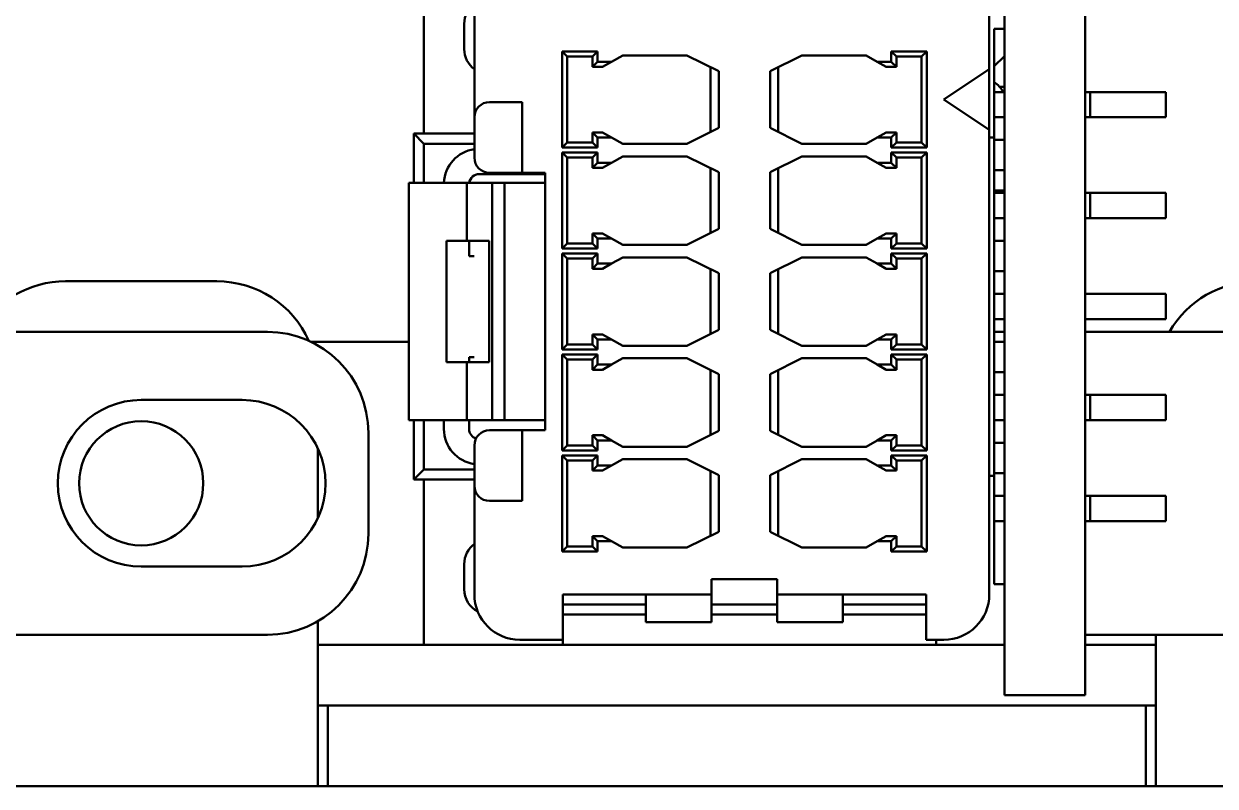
# Model space of a CAD drawing. Header units: millimetres. Extents: x 3100 to 5091, y 868 to 1900.
# Drawn here: x 3504.32 to 3527.92, y 1598.43 to 1613.53 of the extents above; entities that cross this region are included whole.
import ezdxf

# ---------------------------------------------------------------- set-up
doc = ezdxf.new("R2010")
doc.units = ezdxf.units.MM
doc.header["$LTSCALE"] = 1.8
doc.layers.add('외형선(ISO)', color=7, linetype='Continuous', lineweight=50)

msp = doc.modelspace()

# ---------------------------------------------------------------- linework, layer by layer
at = {"layer": '외형선(ISO)'}
for p, q in [((3525.34, 1617.226), (3525.34, 1600.226)), ((3512.24, 1611.351), (3512.24, 1614.626)), ((3523.74, 1613.426), (3523.74, 1614.626)), ((3513.24, 1611.676), (3513.24, 1613.826)), ((3523.44, 1613.826), (3523.44, 1612.626)), ((3513.04, 1613.526), (3513.04, 1613.026)), ((3523.74, 1613.426), (3523.54, 1613.426)), ((3523.54, 1613.426), (3523.54, 1611.276)), ((3523.74, 1611.226), (3523.74, 1613.426)), ((3514.98, 1612.976), (3514.98, 1611.076)), ((3515.68, 1612.976), (3514.98, 1612.976)), ((3514.98, 1612.976), (3515.08, 1612.876)), ((3515.08, 1612.876), (3515.08, 1611.176)), ((3515.58, 1612.876), (3515.08, 1612.876)), ((3515.68, 1612.976), (3515.58, 1612.876)), ((3515.58, 1612.676), (3515.58, 1612.876)), ((3515.68, 1612.776), (3515.68, 1612.976)), ((3516.18, 1612.901), (3515.958, 1612.776)), ((3516.18, 1612.901), (3517.45, 1612.901)), ((3517.45, 1612.901), (3518.08, 1612.586)), ((3519.1, 1612.586), (3519.73, 1612.901)), ((3519.73, 1612.901), (3521, 1612.901)), ((3521.222, 1612.776), (3521, 1612.901)), ((3521.5, 1612.976), (3521.5, 1612.776)), ((3522.2, 1612.976), (3521.5, 1612.976)), ((3521.5, 1612.976), (3521.6, 1612.876)), ((3522.1, 1612.876), (3521.6, 1612.876)), ((3521.6, 1612.876), (3521.6, 1612.676)), ((3522.2, 1612.976), (3522.1, 1612.876)), ((3522.1, 1611.176), (3522.1, 1612.876)), ((3522.2, 1611.076), (3522.2, 1612.976)), ((3523.54, 1612.686), (3523.74, 1612.886)), ((3515.68, 1612.776), (3515.58, 1612.676)), ((3515.78, 1612.676), (3515.58, 1612.676)), ((3515.958, 1612.776), (3515.68, 1612.776)), ((3515.958, 1612.776), (3515.78, 1612.676)), ((3517.92, 1612.666), (3517.92, 1611.386)), ((3519.26, 1611.386), (3519.26, 1612.666)), ((3521.5, 1612.776), (3521.222, 1612.776)), ((3521.222, 1612.776), (3521.4, 1612.676)), ((3521.6, 1612.676), (3521.4, 1612.676)), ((3521.5, 1612.776), (3521.6, 1612.676)), ((3523.44, 1612.626), (3522.54, 1612.026)), ((3523.44, 1611.426), (3523.44, 1612.626)), ((3518.08, 1612.586), (3518.08, 1611.466)), ((3519.1, 1611.466), (3519.1, 1612.586)), ((3523.54, 1612.176), (3523.74, 1612.176)), ((3523.646, 1612.276), (3523.74, 1612.276)), ((3525.34, 1612.176), (3525.44, 1612.176)), ((3525.44, 1612.176), (3526.94, 1612.176)), ((3525.44, 1611.676), (3525.44, 1612.176)), ((3526.94, 1611.676), (3526.94, 1612.176)), ((3513.84, 1611.976), (3513.54, 1611.976)), ((3513.84, 1611.976), (3514.19, 1611.976)), ((3514.19, 1611.676), (3514.19, 1611.976)), ((3522.54, 1612.026), (3523.44, 1611.426)), ((3513.24, 1610.876), (3513.24, 1611.676)), ((3514.19, 1610.876), (3514.19, 1611.676)), ((3523.54, 1611.676), (3523.74, 1611.676)), ((3525.34, 1611.676), (3525.44, 1611.676)), ((3525.44, 1611.676), (3526.94, 1611.676)), ((3518.08, 1611.466), (3517.45, 1611.151)), ((3519.73, 1611.151), (3519.1, 1611.466)), ((3523.44, 1611.426), (3523.44, 1602.226)), ((3512.24, 1611.151), (3512.04, 1611.351)), ((3512.04, 1610.376), (3512.04, 1611.351)), ((3512.04, 1611.351), (3513.24, 1611.351)), ((3514.98, 1611.076), (3515.08, 1611.176)), ((3515.08, 1611.176), (3515.58, 1611.176)), ((3515.58, 1611.376), (3515.78, 1611.376)), ((3515.58, 1611.176), (3515.58, 1611.376)), ((3515.68, 1611.276), (3515.58, 1611.376)), ((3515.68, 1611.076), (3515.58, 1611.176)), ((3515.68, 1611.276), (3515.958, 1611.276)), ((3515.68, 1611.076), (3515.68, 1611.276)), ((3515.958, 1611.276), (3515.78, 1611.376)), ((3515.958, 1611.276), (3516.18, 1611.151)), ((3521, 1611.151), (3521.222, 1611.276)), ((3521.222, 1611.276), (3521.4, 1611.376)), ((3521.222, 1611.276), (3521.5, 1611.276)), ((3521.4, 1611.376), (3521.6, 1611.376)), ((3521.5, 1611.276), (3521.6, 1611.376)), ((3521.5, 1611.276), (3521.5, 1611.076)), ((3521.5, 1611.076), (3521.6, 1611.176)), ((3521.6, 1611.376), (3521.6, 1611.176)), ((3521.6, 1611.176), (3522.1, 1611.176)), ((3522.2, 1611.076), (3522.1, 1611.176)), ((3523.44, 1611.276), (3523.54, 1611.276)), ((3523.54, 1604.576), (3523.54, 1611.276)), ((3523.54, 1611.226), (3523.74, 1611.226)), ((3523.74, 1610.626), (3523.74, 1611.226)), ((3512.24, 1611.151), (3513.24, 1611.151)), ((3512.24, 1610.376), (3512.24, 1611.151)), ((3514.98, 1611.076), (3515.68, 1611.076)), ((3514.98, 1610.976), (3514.98, 1609.076)), ((3515.68, 1610.976), (3514.98, 1610.976)), ((3514.98, 1610.976), (3515.08, 1610.876)), ((3515.68, 1610.976), (3515.58, 1610.876)), ((3515.68, 1610.776), (3515.68, 1610.976)), ((3517.45, 1611.151), (3516.18, 1611.151)), ((3521, 1611.151), (3519.73, 1611.151)), ((3521.5, 1611.076), (3522.2, 1611.076)), ((3521.5, 1610.976), (3521.5, 1610.776)), ((3522.2, 1610.976), (3521.5, 1610.976)), ((3521.5, 1610.976), (3521.6, 1610.876)), ((3522.2, 1610.976), (3522.1, 1610.876)), ((3522.2, 1609.076), (3522.2, 1610.976)), ((3514.19, 1610.576), (3514.19, 1610.876)), ((3515.08, 1610.876), (3515.08, 1609.176)), ((3515.58, 1610.876), (3515.08, 1610.876)), ((3515.58, 1610.676), (3515.58, 1610.876)), ((3515.68, 1610.776), (3515.58, 1610.676)), ((3515.958, 1610.776), (3515.68, 1610.776)), ((3515.958, 1610.776), (3515.78, 1610.676)), ((3516.18, 1610.901), (3515.958, 1610.776)), ((3516.18, 1610.901), (3517.45, 1610.901)), ((3517.45, 1610.901), (3518.08, 1610.586)), ((3519.1, 1610.586), (3519.73, 1610.901)), ((3519.73, 1610.901), (3521, 1610.901)), ((3521.222, 1610.776), (3521, 1610.901)), ((3521.5, 1610.776), (3521.222, 1610.776)), ((3521.222, 1610.776), (3521.4, 1610.676)), ((3521.5, 1610.776), (3521.6, 1610.676)), ((3522.1, 1610.876), (3521.6, 1610.876)), ((3521.6, 1610.876), (3521.6, 1610.676)), ((3522.1, 1609.176), (3522.1, 1610.876)), ((3513.337, 1610.551), (3514.19, 1610.551)), ((3513.54, 1610.576), (3513.84, 1610.576)), ((3514.19, 1610.576), (3513.84, 1610.576)), ((3514.19, 1610.576), (3514.19, 1610.551)), ((3514.19, 1610.576), (3514.64, 1610.576)), ((3514.19, 1610.551), (3514.24, 1610.551)), ((3514.24, 1610.576), (3514.24, 1610.551)), ((3514.34, 1610.551), (3514.24, 1610.551)), ((3514.34, 1610.576), (3514.34, 1610.551)), ((3514.34, 1610.551), (3514.64, 1610.551)), ((3514.64, 1605.476), (3514.64, 1610.576)), ((3515.78, 1610.676), (3515.58, 1610.676)), ((3517.92, 1610.666), (3517.92, 1609.386)), ((3518.08, 1610.586), (3518.08, 1609.466)), ((3519.1, 1609.466), (3519.1, 1610.586)), ((3519.26, 1609.386), (3519.26, 1610.666)), ((3521.6, 1610.676), (3521.4, 1610.676)), ((3523.54, 1610.626), (3523.74, 1610.626)), ((3523.74, 1609.226), (3523.74, 1610.626)), ((3513.09, 1610.376), (3511.94, 1610.376)), ((3511.94, 1610.376), (3511.94, 1605.676)), ((3513.59, 1610.376), (3513.09, 1610.376)), ((3513.09, 1610.376), (3513.09, 1609.226)), ((3513.59, 1605.676), (3513.59, 1610.376)), ((3513.84, 1610.376), (3513.59, 1610.376)), ((3513.987, 1610.376), (3513.84, 1610.376)), ((3513.84, 1610.376), (3513.84, 1605.676)), ((3514.486, 1610.376), (3513.987, 1610.376)), ((3514.64, 1610.376), (3514.486, 1610.376)), ((3523.54, 1610.226), (3523.74, 1610.226)), ((3523.54, 1610.176), (3523.74, 1610.176)), ((3525.34, 1610.176), (3525.44, 1610.176)), ((3525.44, 1610.176), (3526.94, 1610.176)), ((3525.44, 1609.676), (3525.44, 1610.176)), ((3526.94, 1609.676), (3526.94, 1610.176)), ((3523.54, 1609.676), (3523.74, 1609.676)), ((3525.34, 1609.676), (3525.44, 1609.676)), ((3525.44, 1609.676), (3526.94, 1609.676)), ((3515.58, 1609.376), (3515.78, 1609.376)), ((3515.58, 1609.176), (3515.58, 1609.376)), ((3515.68, 1609.276), (3515.58, 1609.376)), ((3515.958, 1609.276), (3515.78, 1609.376)), ((3518.08, 1609.466), (3517.45, 1609.151)), ((3519.73, 1609.151), (3519.1, 1609.466)), ((3521.222, 1609.276), (3521.4, 1609.376)), ((3521.4, 1609.376), (3521.6, 1609.376)), ((3521.5, 1609.276), (3521.6, 1609.376)), ((3521.6, 1609.376), (3521.6, 1609.176)), ((3513.09, 1609.226), (3512.69, 1609.226)), ((3512.69, 1609.226), (3512.69, 1606.826)), ((3513.536, 1609.226), (3513.09, 1609.226)), ((3513.137, 1609.226), (3513.137, 1608.926)), ((3513.536, 1606.826), (3513.536, 1609.226)), ((3514.98, 1609.076), (3515.08, 1609.176)), ((3514.98, 1609.076), (3515.68, 1609.076)), ((3515.08, 1609.176), (3515.58, 1609.176)), ((3515.68, 1609.076), (3515.58, 1609.176)), ((3515.68, 1609.276), (3515.958, 1609.276)), ((3515.68, 1609.076), (3515.68, 1609.276)), ((3515.958, 1609.276), (3516.18, 1609.151)), ((3517.45, 1609.151), (3516.18, 1609.151)), ((3521, 1609.151), (3519.73, 1609.151)), ((3521, 1609.151), (3521.222, 1609.276)), ((3521.222, 1609.276), (3521.5, 1609.276)), ((3521.5, 1609.276), (3521.5, 1609.076)), ((3521.5, 1609.076), (3521.6, 1609.176)), ((3521.5, 1609.076), (3522.2, 1609.076)), ((3521.6, 1609.176), (3522.1, 1609.176)), ((3522.2, 1609.076), (3522.1, 1609.176)), ((3523.54, 1609.226), (3523.74, 1609.226)), ((3523.74, 1608.626), (3523.74, 1609.226)), ((3513.237, 1608.926), (3513.137, 1608.926)), ((3514.98, 1608.976), (3514.98, 1607.076)), ((3515.68, 1608.976), (3514.98, 1608.976)), ((3514.98, 1608.976), (3515.08, 1608.876)), ((3515.08, 1608.876), (3515.08, 1607.176)), ((3515.58, 1608.876), (3515.08, 1608.876)), ((3515.68, 1608.976), (3515.58, 1608.876)), ((3515.58, 1608.676), (3515.58, 1608.876)), ((3515.68, 1608.776), (3515.68, 1608.976)), ((3516.18, 1608.901), (3515.958, 1608.776)), ((3516.18, 1608.901), (3517.45, 1608.901)), ((3517.45, 1608.901), (3518.08, 1608.586)), ((3519.1, 1608.586), (3519.73, 1608.901)), ((3519.73, 1608.901), (3521, 1608.901)), ((3521.222, 1608.776), (3521, 1608.901)), ((3521.5, 1608.976), (3521.5, 1608.776)), ((3522.2, 1608.976), (3521.5, 1608.976)), ((3521.5, 1608.976), (3521.6, 1608.876)), ((3522.1, 1608.876), (3521.6, 1608.876)), ((3521.6, 1608.876), (3521.6, 1608.676)), ((3522.2, 1608.976), (3522.1, 1608.876)), ((3522.1, 1607.176), (3522.1, 1608.876)), ((3522.2, 1607.076), (3522.2, 1608.976)), ((3515.68, 1608.776), (3515.58, 1608.676)), ((3515.78, 1608.676), (3515.58, 1608.676)), ((3515.958, 1608.776), (3515.68, 1608.776)), ((3515.958, 1608.776), (3515.78, 1608.676)), ((3517.92, 1608.666), (3517.92, 1607.386)), ((3518.08, 1608.586), (3518.08, 1607.466)), ((3519.1, 1607.466), (3519.1, 1608.586)), ((3519.26, 1607.386), (3519.26, 1608.666)), ((3521.5, 1608.776), (3521.222, 1608.776)), ((3521.222, 1608.776), (3521.4, 1608.676)), ((3521.6, 1608.676), (3521.4, 1608.676)), ((3521.5, 1608.776), (3521.6, 1608.676)), ((3523.54, 1608.626), (3523.74, 1608.626)), ((3523.74, 1607.226), (3523.74, 1608.626)), ((3505.14, 1608.426), (3508.14, 1608.426)), ((3523.74, 1608.176), (3523.54, 1608.176)), ((3526.94, 1608.176), (3525.34, 1608.176)), ((3526.94, 1608.176), (3526.94, 1607.676)), ((3523.74, 1607.676), (3523.54, 1607.676)), ((3526.94, 1607.676), (3525.34, 1607.676)), ((3501.74, 1607.426), (3509.14, 1607.426)), ((3518.08, 1607.466), (3517.45, 1607.151)), ((3519.73, 1607.151), (3519.1, 1607.466)), ((3523.54, 1607.426), (3523.74, 1607.426)), ((3525.34, 1607.426), (3532.74, 1607.426)), ((3510.012, 1607.226), (3511.94, 1607.226)), ((3514.98, 1607.076), (3515.08, 1607.176)), ((3515.08, 1607.176), (3515.58, 1607.176)), ((3515.58, 1607.376), (3515.78, 1607.376)), ((3515.58, 1607.176), (3515.58, 1607.376)), ((3515.68, 1607.276), (3515.58, 1607.376)), ((3515.68, 1607.076), (3515.58, 1607.176)), ((3515.68, 1607.276), (3515.958, 1607.276)), ((3515.68, 1607.076), (3515.68, 1607.276)), ((3515.958, 1607.276), (3515.78, 1607.376)), ((3515.958, 1607.276), (3516.18, 1607.151)), ((3521, 1607.151), (3521.222, 1607.276)), ((3521.222, 1607.276), (3521.4, 1607.376)), ((3521.222, 1607.276), (3521.5, 1607.276)), ((3521.4, 1607.376), (3521.6, 1607.376)), ((3521.5, 1607.276), (3521.6, 1607.376)), ((3521.5, 1607.276), (3521.5, 1607.076)), ((3521.5, 1607.076), (3521.6, 1607.176)), ((3521.6, 1607.376), (3521.6, 1607.176)), ((3521.6, 1607.176), (3522.1, 1607.176)), ((3522.2, 1607.076), (3522.1, 1607.176)), ((3523.54, 1607.226), (3523.74, 1607.226)), ((3523.74, 1606.626), (3523.74, 1607.226)), ((3513.137, 1606.926), (3513.137, 1606.826)), ((3513.137, 1606.926), (3513.237, 1606.926)), ((3514.98, 1607.076), (3515.68, 1607.076)), ((3514.98, 1606.976), (3514.98, 1605.076)), ((3515.68, 1606.976), (3514.98, 1606.976)), ((3514.98, 1606.976), (3515.08, 1606.876)), ((3515.68, 1606.976), (3515.58, 1606.876)), ((3515.68, 1606.776), (3515.68, 1606.976)), ((3517.45, 1607.151), (3516.18, 1607.151)), ((3521, 1607.151), (3519.73, 1607.151)), ((3521.5, 1607.076), (3522.2, 1607.076)), ((3521.5, 1606.976), (3521.5, 1606.776)), ((3522.2, 1606.976), (3521.5, 1606.976)), ((3521.5, 1606.976), (3521.6, 1606.876)), ((3522.2, 1606.976), (3522.1, 1606.876)), ((3522.2, 1605.076), (3522.2, 1606.976)), ((3513.09, 1606.826), (3512.69, 1606.826)), ((3513.536, 1606.826), (3513.09, 1606.826)), ((3513.09, 1606.826), (3513.09, 1605.676)), ((3515.08, 1606.876), (3515.08, 1605.176)), ((3515.58, 1606.876), (3515.08, 1606.876)), ((3515.58, 1606.676), (3515.58, 1606.876)), ((3515.68, 1606.776), (3515.58, 1606.676)), ((3515.958, 1606.776), (3515.68, 1606.776)), ((3515.958, 1606.776), (3515.78, 1606.676)), ((3516.18, 1606.901), (3515.958, 1606.776)), ((3516.18, 1606.901), (3517.45, 1606.901)), ((3517.45, 1606.901), (3518.08, 1606.586)), ((3519.1, 1606.586), (3519.73, 1606.901)), ((3519.73, 1606.901), (3521, 1606.901)), ((3521.222, 1606.776), (3521, 1606.901)), ((3521.5, 1606.776), (3521.222, 1606.776)), ((3521.222, 1606.776), (3521.4, 1606.676)), ((3521.5, 1606.776), (3521.6, 1606.676)), ((3522.1, 1606.876), (3521.6, 1606.876)), ((3521.6, 1606.876), (3521.6, 1606.676)), ((3522.1, 1605.176), (3522.1, 1606.876)), ((3515.78, 1606.676), (3515.58, 1606.676)), ((3517.92, 1606.666), (3517.92, 1605.386)), ((3518.08, 1606.586), (3518.08, 1605.466)), ((3519.1, 1605.466), (3519.1, 1606.586)), ((3519.26, 1605.386), (3519.26, 1606.666)), ((3521.6, 1606.676), (3521.4, 1606.676)), ((3523.54, 1606.626), (3523.74, 1606.626)), ((3523.74, 1605.226), (3523.74, 1606.626)), ((3506.64, 1606.076), (3508.64, 1606.076)), ((3523.54, 1606.176), (3523.74, 1606.176)), ((3525.34, 1606.176), (3525.44, 1606.176)), ((3525.44, 1606.176), (3526.94, 1606.176)), ((3525.44, 1605.676), (3525.44, 1606.176)), ((3526.94, 1605.676), (3526.94, 1606.176)), ((3513.09, 1605.676), (3511.94, 1605.676)), ((3512.04, 1604.501), (3512.04, 1605.676)), ((3512.24, 1604.701), (3512.24, 1605.676)), ((3512.637, 1605.501), (3512.637, 1605.676)), ((3513.59, 1605.676), (3513.09, 1605.676)), ((3513.137, 1605.676), (3513.137, 1605.501)), ((3513.84, 1605.676), (3513.59, 1605.676)), ((3513.987, 1605.676), (3513.84, 1605.676)), ((3514.486, 1605.676), (3513.987, 1605.676)), ((3514.64, 1605.676), (3514.486, 1605.676)), ((3523.54, 1605.676), (3523.74, 1605.676)), ((3525.34, 1605.676), (3525.44, 1605.676)), ((3525.44, 1605.676), (3526.94, 1605.676)), ((3511.14, 1603.426), (3511.14, 1605.426)), ((3513.84, 1605.476), (3513.54, 1605.476)), ((3513.84, 1605.476), (3514.19, 1605.476)), ((3514.19, 1605.476), (3514.64, 1605.476)), ((3514.19, 1605.176), (3514.19, 1605.476)), ((3515.58, 1605.376), (3515.78, 1605.376)), ((3515.58, 1605.176), (3515.58, 1605.376)), ((3515.68, 1605.276), (3515.58, 1605.376)), ((3515.68, 1605.276), (3515.958, 1605.276)), ((3515.68, 1605.076), (3515.68, 1605.276)), ((3515.958, 1605.276), (3515.78, 1605.376)), ((3515.958, 1605.276), (3516.18, 1605.151)), ((3518.08, 1605.466), (3517.45, 1605.151)), ((3519.73, 1605.151), (3519.1, 1605.466)), ((3521, 1605.151), (3521.222, 1605.276)), ((3521.222, 1605.276), (3521.4, 1605.376)), ((3521.222, 1605.276), (3521.5, 1605.276)), ((3521.4, 1605.376), (3521.6, 1605.376)), ((3521.5, 1605.276), (3521.6, 1605.376)), ((3521.5, 1605.276), (3521.5, 1605.076)), ((3521.6, 1605.376), (3521.6, 1605.176)), ((3510.14, 1605.114), (3510.14, 1603.739)), ((3513.24, 1605.176), (3513.24, 1604.376)), ((3514.19, 1605.176), (3514.19, 1604.376)), ((3514.98, 1605.076), (3515.08, 1605.176)), ((3514.98, 1605.076), (3515.68, 1605.076)), ((3515.08, 1605.176), (3515.58, 1605.176)), ((3515.68, 1605.076), (3515.58, 1605.176)), ((3517.45, 1605.151), (3516.18, 1605.151)), ((3521, 1605.151), (3519.73, 1605.151)), ((3521.5, 1605.076), (3521.6, 1605.176)), ((3521.5, 1605.076), (3522.2, 1605.076)), ((3521.6, 1605.176), (3522.1, 1605.176)), ((3522.2, 1605.076), (3522.1, 1605.176)), ((3523.54, 1605.226), (3523.74, 1605.226)), ((3523.74, 1604.626), (3523.74, 1605.226)), ((3514.98, 1604.976), (3514.98, 1603.076)), ((3515.68, 1604.976), (3514.98, 1604.976)), ((3514.98, 1604.976), (3515.08, 1604.876)), ((3515.08, 1604.876), (3515.08, 1603.176)), ((3515.58, 1604.876), (3515.08, 1604.876)), ((3515.68, 1604.976), (3515.58, 1604.876)), ((3515.58, 1604.676), (3515.58, 1604.876)), ((3515.68, 1604.776), (3515.68, 1604.976)), ((3516.18, 1604.901), (3515.958, 1604.776)), ((3516.18, 1604.901), (3517.45, 1604.901)), ((3517.45, 1604.901), (3518.08, 1604.586)), ((3519.1, 1604.586), (3519.73, 1604.901)), ((3519.73, 1604.901), (3521, 1604.901)), ((3521.222, 1604.776), (3521, 1604.901)), ((3521.5, 1604.976), (3521.5, 1604.776)), ((3522.2, 1604.976), (3521.5, 1604.976)), ((3521.5, 1604.976), (3521.6, 1604.876)), ((3522.1, 1604.876), (3521.6, 1604.876)), ((3521.6, 1604.876), (3521.6, 1604.676)), ((3522.2, 1604.976), (3522.1, 1604.876)), ((3522.1, 1603.176), (3522.1, 1604.876)), ((3522.2, 1603.076), (3522.2, 1604.976)), ((3512.04, 1604.501), (3512.24, 1604.701)), ((3512.24, 1604.701), (3513.24, 1604.701)), ((3515.68, 1604.776), (3515.58, 1604.676)), ((3515.78, 1604.676), (3515.58, 1604.676)), ((3515.958, 1604.776), (3515.68, 1604.776)), ((3515.958, 1604.776), (3515.78, 1604.676)), ((3517.92, 1604.666), (3517.92, 1603.386)), ((3518.08, 1604.586), (3518.08, 1603.466)), ((3519.1, 1603.466), (3519.1, 1604.586)), ((3519.26, 1603.386), (3519.26, 1604.666)), ((3521.5, 1604.776), (3521.222, 1604.776)), ((3521.222, 1604.776), (3521.4, 1604.676)), ((3521.6, 1604.676), (3521.4, 1604.676)), ((3521.5, 1604.776), (3521.6, 1604.676)), ((3523.44, 1604.576), (3523.54, 1604.576)), ((3523.54, 1604.626), (3523.74, 1604.626)), ((3523.54, 1604.576), (3523.54, 1602.426)), ((3523.74, 1602.426), (3523.74, 1604.626)), ((3512.04, 1604.501), (3513.24, 1604.501)), ((3512.24, 1601.226), (3512.24, 1604.501)), ((3513.24, 1602.226), (3513.24, 1604.376)), ((3514.19, 1604.076), (3514.19, 1604.376)), ((3523.54, 1604.176), (3523.74, 1604.176)), ((3525.34, 1604.176), (3525.44, 1604.176)), ((3525.44, 1604.176), (3526.94, 1604.176)), ((3525.44, 1603.676), (3525.44, 1604.176)), ((3526.94, 1603.676), (3526.94, 1604.176)), ((3513.54, 1604.076), (3513.84, 1604.076)), ((3514.19, 1604.076), (3513.84, 1604.076)), ((3523.54, 1603.676), (3523.74, 1603.676)), ((3525.34, 1603.676), (3525.44, 1603.676)), ((3525.44, 1603.676), (3526.94, 1603.676)), ((3518.08, 1603.466), (3517.45, 1603.151)), ((3519.73, 1603.151), (3519.1, 1603.466)), ((3514.98, 1603.076), (3515.08, 1603.176)), ((3515.08, 1603.176), (3515.58, 1603.176)), ((3515.58, 1603.376), (3515.78, 1603.376)), ((3515.68, 1603.276), (3515.58, 1603.376)), ((3515.58, 1603.176), (3515.58, 1603.376)), ((3515.68, 1603.076), (3515.58, 1603.176)), ((3515.68, 1603.276), (3515.958, 1603.276)), ((3515.68, 1603.076), (3515.68, 1603.276)), ((3515.958, 1603.276), (3515.78, 1603.376)), ((3515.958, 1603.276), (3516.18, 1603.151)), ((3517.45, 1603.151), (3516.18, 1603.151)), ((3521, 1603.151), (3519.73, 1603.151)), ((3521, 1603.151), (3521.222, 1603.276)), ((3521.222, 1603.276), (3521.4, 1603.376)), ((3521.222, 1603.276), (3521.5, 1603.276)), ((3521.4, 1603.376), (3521.6, 1603.376)), ((3521.5, 1603.276), (3521.6, 1603.376)), ((3521.5, 1603.276), (3521.5, 1603.076)), ((3521.5, 1603.076), (3521.6, 1603.176)), ((3521.6, 1603.376), (3521.6, 1603.176)), ((3521.6, 1603.176), (3522.1, 1603.176)), ((3522.2, 1603.076), (3522.1, 1603.176)), ((3514.98, 1603.076), (3515.68, 1603.076)), ((3521.5, 1603.076), (3522.2, 1603.076)), ((3508.64, 1602.776), (3506.64, 1602.776)), ((3513.04, 1602.826), (3513.04, 1602.326)), ((3519.24, 1602.526), (3517.94, 1602.526)), ((3517.94, 1602.526), (3517.94, 1602.226)), ((3519.24, 1602.226), (3519.24, 1602.526)), ((3517.94, 1602.226), (3514.99, 1602.226)), ((3514.99, 1601.326), (3514.99, 1602.226)), ((3516.64, 1601.676), (3516.64, 1602.226)), ((3517.94, 1602.226), (3517.94, 1601.676)), ((3522.19, 1602.226), (3519.24, 1602.226)), ((3519.24, 1601.676), (3519.24, 1602.226)), ((3520.54, 1602.226), (3520.54, 1601.676)), ((3522.19, 1601.326), (3522.19, 1602.226)), ((3523.74, 1602.426), (3523.54, 1602.426)), ((3523.74, 1601.226), (3523.74, 1602.426)), ((3515.79, 1602.026), (3514.99, 1602.026)), ((3515.79, 1602.026), (3516.64, 1602.026)), ((3517.94, 1602.026), (3519.24, 1602.026)), ((3520.54, 1602.026), (3521.59, 1602.026)), ((3522.19, 1602.026), (3521.59, 1602.026)), ((3515.79, 1601.826), (3514.99, 1601.826)), ((3515.79, 1601.826), (3516.64, 1601.826)), ((3517.94, 1601.826), (3519.24, 1601.826)), ((3520.54, 1601.826), (3521.59, 1601.826)), ((3522.19, 1601.826), (3521.59, 1601.826)), ((3510.14, 1601.694), (3510.14, 1599.426)), ((3517.94, 1601.676), (3516.64, 1601.676)), ((3520.54, 1601.676), (3519.24, 1601.676)), ((3501.74, 1601.426), (3509.14, 1601.426)), ((3514.99, 1601.326), (3514.14, 1601.326)), ((3514.99, 1601.226), (3514.99, 1601.326)), ((3522.54, 1601.326), (3522.19, 1601.326)), ((3522.39, 1601.226), (3522.39, 1601.326)), ((3525.34, 1601.426), (3532.74, 1601.426)), ((3526.74, 1601.426), (3526.74, 1599.426)), ((3510.14, 1601.226), (3512.24, 1601.226)), ((3512.24, 1601.226), (3514.99, 1601.226)), ((3514.99, 1601.226), (3515.79, 1601.226)), ((3515.79, 1601.226), (3521.59, 1601.226)), ((3521.59, 1601.226), (3522.39, 1601.226)), ((3522.39, 1601.226), (3523.74, 1601.226)), ((3523.74, 1600.226), (3523.74, 1601.226)), ((3525.34, 1601.226), (3526.74, 1601.226)), ((3523.74, 1600.226), (3525.34, 1600.226)), ((3510.14, 1600.026), (3510.34, 1600.026)), ((3510.34, 1600.026), (3510.34, 1599.426)), ((3526.54, 1600.026), (3510.34, 1600.026)), ((3526.54, 1599.426), (3526.54, 1600.026)), ((3526.54, 1600.026), (3526.74, 1600.026)), ((3510.14, 1599.426), (3510.14, 1598.426)), ((3510.34, 1598.426), (3510.34, 1599.426)), ((3526.54, 1599.426), (3526.54, 1598.426)), ((3526.74, 1598.426), (3526.74, 1599.426)), ((3503.14, 1598.426), (3510.14, 1598.426)), ((3510.34, 1598.426), (3510.14, 1598.426)), ((3510.34, 1598.426), (3526.54, 1598.426)), ((3526.74, 1598.426), (3526.54, 1598.426)), ((3526.74, 1598.426), (3533.74, 1598.426))]:
    msp.add_line(p, q, dxfattribs=at)
msp.add_circle((3506.64, 1604.426), 1.23, dxfattribs=at)
for centre, radius, start, end in [((3513.54, 1613.526), 0.5, 126.0029, 180), ((3513.54, 1613.026), 0.5, 180, 233.1301), ((3523.19, 1611.886), 0.6, 28.9033, 54.3147), ((3513.54, 1611.676), 0.3, 90, 180), ((3513.337, 1610.351), 0.7, 97.965, 177.9533), ((3513.54, 1610.876), 0.3, 180, 270), ((3513.337, 1610.351), 0.2, 90, 172.8192), ((3505.14, 1606.426), 2, 90, 150), ((3508.14, 1606.426), 2, 24.2952, 90), ((3528.74, 1606.426), 2, 90, 150), ((3509.14, 1605.426), 2, 0, 90), ((3506.64, 1604.426), 1.65, 90, 270), ((3508.64, 1604.426), 1.65, 270, 90), ((3513.337, 1605.501), 0.7, 180, 262.035), ((3513.337, 1605.501), 0.2, 180, 251.1699), ((3513.54, 1605.176), 0.3, 90, 180), ((3513.54, 1604.376), 0.3, 180, 270), ((3509.14, 1603.426), 2, 270, 0), ((3513.54, 1602.826), 0.5, 126.8699, 180), ((3513.54, 1602.326), 0.5, 180, 242.3363), ((3514.14, 1602.226), 0.9, 180, 270), ((3522.54, 1602.226), 0.9, 270, 0)]:
    msp.add_arc(centre, radius, start, end, dxfattribs=at)

doc.saveas('drawing.dxf')
